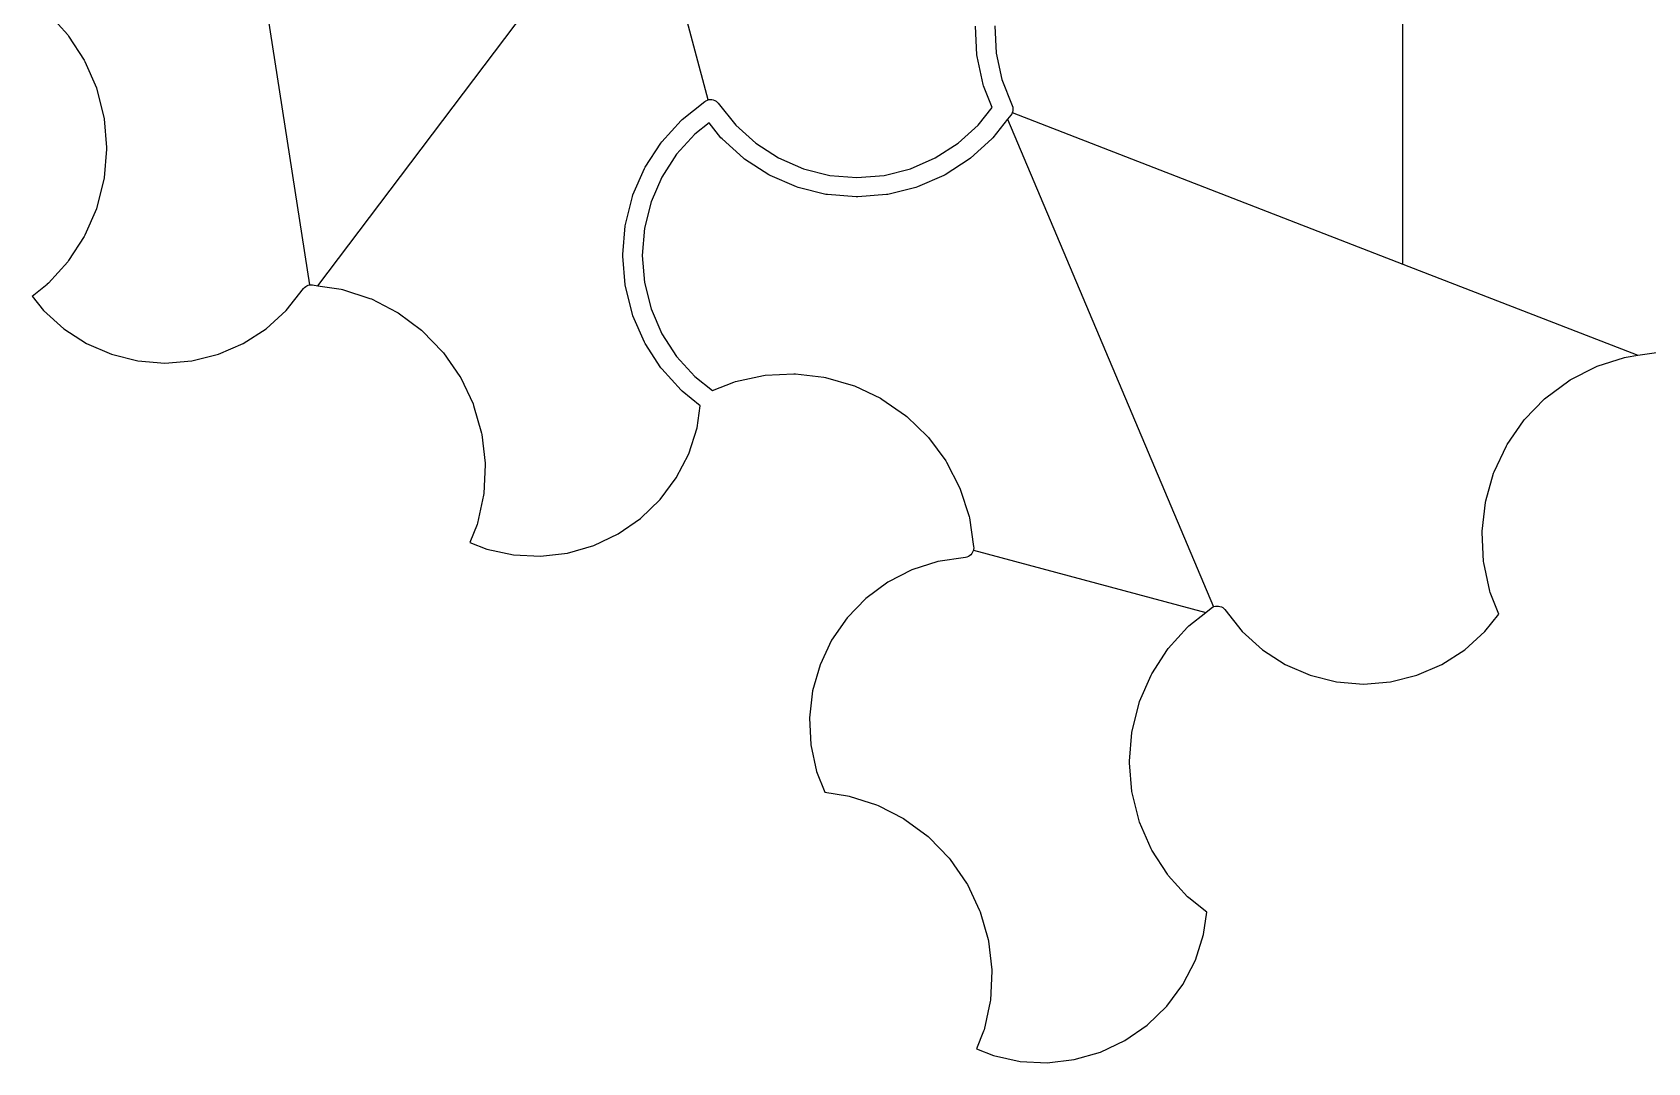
# Model space of a CAD drawing. Header units: millimetres. Extents: x 0 to 179, y 0 to 171.
# Drawn here: x 21.3 to 79.6, y 0 to 37.2 of the extents above; entities that cross this region are included whole.
import ezdxf

# ---------------------------------------------------------------- set-up
doc = ezdxf.new("R2010")
doc.units = ezdxf.units.MM
doc.layers.add('VISIBLE', color=7, linetype='CONTINUOUS')

msp = doc.modelspace()

# ---------------------------------------------------------------- linework, layer by layer
at = {"layer": 'VISIBLE'}
for p, q in [((31.562504, 28.054693), (43.086194, 43.29801)), ((31.268467, 28.082368), (28.956433, 43.027588)), ((45.656879, 34.768367), (43.409533, 43.155574)), ((70.732421, 28.83437), (70.732426, 37.920162)), ((21.834365, 37.886447), (22.531483, 37.117456)), ((55.356812, 36.393867), (55.305799, 37.430554)), ((56.006364, 37.43629), (56.054556, 36.456939)), ((22.531483, 37.117456), (22.566316, 37.07207)), ((22.566316, 37.07207), (23.128838, 36.199779)), ((23.128838, 36.199779), (23.155811, 36.149324)), ((55.364285, 36.337145), (55.356812, 36.393867)), ((55.583512, 35.32262), (55.364285, 36.337145)), ((56.054556, 36.456939), (56.261658, 35.498524)), ((23.155811, 36.149324), (23.568705, 35.197043)), ((23.568705, 35.197043), (23.587098, 35.142867)), ((23.587098, 35.142867), (23.839332, 34.136041)), ((55.600126, 35.267873), (55.583512, 35.32262)), ((55.907419, 34.49054), (55.600126, 35.267873)), ((56.261658, 35.498524), (56.632688, 34.559962)), ((44.716565, 34.060324), (45.529651, 34.705468)), ((45.529651, 34.705468), (45.575221, 34.736124)), ((45.575221, 34.736124), (45.625025, 34.759274)), ((45.625025, 34.759274), (45.656879, 34.768367)), ((45.656879, 34.768367), (45.677837, 34.774349)), ((45.677837, 34.774349), (45.732357, 34.780975)), ((45.732357, 34.780975), (45.787242, 34.778992)), ((45.787242, 34.778992), (45.841142, 34.768447)), ((45.841142, 34.768447), (45.892728, 34.7496)), ((45.892728, 34.7496), (45.940731, 34.722915)), ((45.940731, 34.722915), (45.983968, 34.689049)), ((45.983968, 34.689049), (46.021376, 34.648837)), ((46.021376, 34.648837), (46.648679, 33.858234)), ((55.405717, 33.858234), (55.907419, 34.49054)), ((56.632688, 34.559962), (56.650086, 34.501487)), ((56.650086, 34.501487), (56.657067, 34.440878)), ((56.657067, 34.440878), (56.653416, 34.379978)), ((23.839332, 34.136041), (23.848653, 34.079593)), ((23.848653, 34.079593), (23.933487, 33.045125)), ((43.977684, 33.252228), (44.674802, 34.021219)), ((44.674802, 34.021219), (44.716565, 34.060324)), ((45.690566, 33.939566), (45.174142, 33.529809)), ((46.118164, 33.400657), (45.690566, 33.939566)), ((46.648679, 33.858234), (47.37514, 33.199671)), ((54.679256, 33.199671), (55.405717, 33.858234)), ((56.462478, 34.063894), (55.936232, 33.400657)), ((56.581376, 34.213744), (56.462478, 34.063894)), ((56.462478, 34.063894), (63.901733, 16.462427)), ((56.614987, 34.264659), (56.581376, 34.213744)), ((56.632501, 34.305074), (56.614987, 34.264659)), ((56.639246, 34.320638), (56.632501, 34.305074)), ((56.632501, 34.305074), (70.732421, 28.83437)), ((56.653416, 34.379978), (56.639246, 34.320638)), ((43.942851, 33.206841), (43.977684, 33.252228)), ((45.174142, 33.529809), (44.515579, 32.803348)), ((46.157269, 33.358895), (46.118164, 33.400657)), ((46.92626, 32.661777), (46.157269, 33.358895)), ((55.897127, 33.358895), (55.128136, 32.661777)), ((55.936232, 33.400657), (55.897127, 33.358895)), ((23.933487, 32.987912), (23.848653, 31.953444)), ((23.933487, 33.045125), (23.933487, 32.987912)), ((43.38033, 32.334551), (43.942851, 33.206841)), ((44.515579, 32.803348), (43.984169, 31.979301)), ((46.971647, 32.626944), (46.92626, 32.661777)), ((47.37514, 33.199671), (48.199187, 32.668261)), ((48.199187, 32.668261), (49.098801, 32.278202)), ((52.955595, 32.278202), (53.855209, 32.668261)), ((53.855209, 32.668261), (54.679256, 33.199671)), ((55.128136, 32.661777), (55.082749, 32.626944)), ((42.940462, 31.331815), (43.353356, 32.284096)), ((43.353356, 32.284096), (43.38033, 32.334551)), ((47.843937, 32.064422), (46.971647, 32.626944)), ((49.098801, 32.278202), (50.049943, 32.039919)), ((52.004453, 32.039919), (52.955595, 32.278202)), ((55.082749, 32.626944), (54.210459, 32.064422)), ((23.839332, 31.896996), (23.587098, 30.89017)), ((23.848653, 31.953444), (23.839332, 31.896996)), ((43.984169, 31.979301), (43.59411, 31.079687)), ((47.894392, 32.037449), (47.843937, 32.064422)), ((48.846673, 31.624554), (47.894392, 32.037449)), ((48.900849, 31.606162), (48.846673, 31.624554)), ((49.907675, 31.353928), (48.900849, 31.606162)), ((50.049943, 32.039919), (51.027198, 31.959777)), ((51.027198, 31.959777), (52.004453, 32.039919)), ((53.153547, 31.606162), (52.146721, 31.353928)), ((53.207722, 31.624554), (53.153547, 31.606162)), ((54.160003, 32.037449), (53.207722, 31.624554)), ((54.210459, 32.064422), (54.160003, 32.037449)), ((42.669835, 30.270813), (42.922069, 31.277639)), ((42.922069, 31.277639), (42.940462, 31.331815)), ((43.59411, 31.079687), (43.355826, 30.128545)), ((49.964124, 31.344607), (49.907675, 31.353928)), ((50.998591, 31.259773), (49.964124, 31.344607)), ((51.055804, 31.259773), (50.998591, 31.259773)), ((52.090272, 31.344607), (51.055804, 31.259773)), ((52.146721, 31.353928), (52.090272, 31.344607)), ((23.568705, 30.835994), (23.155811, 29.883713)), ((23.587098, 30.89017), (23.568705, 30.835994)), ((23.128838, 29.833258), (22.566316, 28.960967)), ((23.155811, 29.883713), (23.128838, 29.833258)), ((42.575681, 29.179897), (42.660514, 30.214365)), ((42.660514, 30.214365), (42.669835, 30.270813)), ((43.355826, 30.128545), (43.275685, 29.15129)), ((42.575681, 29.122684), (42.575681, 29.179897)), ((22.531483, 28.915581), (21.834365, 28.14659)), ((22.566316, 28.960967), (22.531483, 28.915581)), ((42.660514, 28.088216), (42.575681, 29.122684)), ((43.275685, 29.15129), (43.355826, 28.174035)), ((70.732421, 28.83437), (79.217785, 25.542088)), ((21.253694, 27.679887), (21.792603, 28.107484)), ((21.834365, 28.14659), (21.792603, 28.107484)), ((31.083278, 27.992499), (31.124096, 28.025215)), ((31.124096, 28.025215), (31.169334, 28.051482)), ((31.169334, 28.051482), (31.217981, 28.070714)), ((31.217981, 28.070714), (31.268467, 28.082368)), ((31.268467, 28.082368), (31.268952, 28.08248)), ((31.268952, 28.08248), (31.321107, 28.086517)), ((31.321107, 28.086517), (31.373281, 28.082737)), ((31.373281, 28.082737), (31.562504, 28.054693)), ((31.562504, 28.054693), (32.400007, 27.930569)), ((42.669835, 28.031767), (42.660514, 28.088216)), ((42.922069, 27.024941), (42.669835, 28.031767)), ((43.355826, 28.174035), (43.59411, 27.222893)), ((21.253694, 27.679887), (21.663451, 27.163463)), ((30.420488, 27.163463), (31.047792, 27.954065)), ((31.047792, 27.954065), (31.083278, 27.992499)), ((32.400007, 27.930569), (32.455727, 27.917584)), ((32.455727, 27.917584), (33.443944, 27.600177)), ((33.443944, 27.600177), (33.496804, 27.578288)), ((33.496804, 27.578288), (34.420107, 27.104123)), ((21.663451, 27.163463), (22.389912, 26.5049)), ((29.694027, 26.5049), (30.420488, 27.163463)), ((34.420107, 27.104123), (34.468694, 27.073914)), ((34.468694, 27.073914), (35.302412, 26.455662)), ((42.940462, 26.970766), (42.922069, 27.024941)), ((43.353356, 26.018485), (42.940462, 26.970766)), ((43.59411, 27.222893), (43.984169, 26.323279)), ((22.389912, 26.5049), (23.213959, 25.973489)), ((28.869981, 25.973489), (29.694027, 26.5049)), ((35.302412, 26.455662), (35.345428, 26.417941)), ((35.345428, 26.417941), (36.067282, 25.672121)), ((43.984169, 26.323279), (44.515579, 25.499232)), ((23.213959, 25.973489), (24.113572, 25.583431)), ((27.970367, 25.583431), (28.869981, 25.973489)), ((36.067282, 25.672121), (36.103579, 25.627895)), ((43.38033, 25.968029), (43.353356, 26.018485)), ((43.942851, 25.095739), (43.38033, 25.968029)), ((79.217785, 25.542088), (80.824676, 25.78024)), ((24.113572, 25.583431), (25.064714, 25.345147)), ((25.064714, 25.345147), (26.04197, 25.265005)), ((26.04197, 25.265005), (27.019225, 25.345147)), ((27.019225, 25.345147), (27.970367, 25.583431)), ((36.103579, 25.627895), (36.694281, 24.774437)), ((43.977684, 25.050352), (43.942851, 25.095739)), ((44.515579, 25.499232), (45.174142, 24.772772)), ((76.779517, 24.653667), (77.70282, 25.127831)), ((77.70282, 25.127831), (77.75568, 25.149721)), ((77.75568, 25.149721), (78.743897, 25.467128)), ((78.743897, 25.467128), (78.799617, 25.480113)), ((78.799617, 25.480113), (79.217785, 25.542088)), ((36.694281, 24.774437), (36.722887, 24.724889)), ((36.722887, 24.724889), (37.166653, 23.786597)), ((44.674802, 24.281361), (43.977684, 25.050352)), ((45.174142, 24.772772), (45.806448, 24.271069)), ((45.806448, 24.271069), (46.58378, 24.578362)), ((46.58378, 24.578362), (46.638528, 24.594976)), ((46.638528, 24.594976), (47.653052, 24.814203)), ((47.653052, 24.814203), (47.709775, 24.821676)), ((47.709775, 24.821676), (48.746461, 24.872689)), ((48.746461, 24.872689), (48.803644, 24.870821)), ((48.803644, 24.870821), (49.83479, 24.752257)), ((49.83479, 24.752257), (49.890904, 24.741098)), ((49.890904, 24.741098), (50.888958, 24.456126)), ((75.897212, 24.005205), (76.73093, 24.623458)), ((76.73093, 24.623458), (76.779517, 24.653667)), ((44.716565, 24.242256), (44.674802, 24.281361)), ((45.371355, 23.722713), (44.716565, 24.242256)), ((50.888958, 24.456126), (50.942504, 24.435974)), ((50.942504, 24.435974), (51.880797, 23.992208)), ((51.880797, 23.992208), (51.930344, 23.963601)), ((51.930344, 23.963601), (52.783803, 23.372899)), ((75.132342, 23.221664), (75.854196, 23.967484)), ((75.854196, 23.967484), (75.897212, 24.005205)), ((37.166653, 23.786597), (37.186805, 23.73305)), ((37.186805, 23.73305), (37.471777, 22.734997)), ((45.25302, 22.924269), (45.371355, 23.722713)), ((52.783803, 23.372899), (52.828028, 23.336603)), ((52.828028, 23.336603), (53.573848, 22.614749)), ((44.953168, 21.990706), (45.25302, 22.924269)), ((74.505343, 22.32398), (75.096045, 23.177439)), ((75.096045, 23.177439), (75.132342, 23.221664)), ((37.471777, 22.734997), (37.482936, 22.678883)), ((37.482936, 22.678883), (37.6015, 21.647736)), ((53.573848, 22.614749), (53.61157, 22.571732)), ((53.61157, 22.571732), (54.229822, 21.738015)), ((74.032971, 21.33614), (74.476737, 22.274432)), ((74.476737, 22.274432), (74.505343, 22.32398)), ((37.603368, 21.590554), (37.552355, 20.553867)), ((37.6015, 21.647736), (37.603368, 21.590554)), ((44.505228, 21.118468), (44.953168, 21.990706)), ((54.229822, 21.738015), (54.260031, 21.689428)), ((54.260031, 21.689428), (54.734196, 20.766125)), ((43.921169, 20.33086), (44.505228, 21.118468)), ((73.727847, 20.28454), (74.012819, 21.282594)), ((74.012819, 21.282594), (74.032971, 21.33614)), ((37.544882, 20.497145), (37.325656, 19.48262)), ((37.552355, 20.553867), (37.544882, 20.497145)), ((54.734196, 20.766125), (54.756085, 20.713265)), ((54.756085, 20.713265), (55.073492, 19.725047)), ((43.216597, 19.648929), (43.921169, 20.33086)), ((73.598124, 19.197279), (73.716688, 20.228426)), ((73.716688, 20.228426), (73.727847, 20.28454)), ((37.309041, 19.427873), (37.056131, 18.788108)), ((37.325656, 19.48262), (37.309041, 19.427873)), ((42.41034, 19.090897), (43.216597, 19.648929)), ((55.073492, 19.725047), (55.086477, 19.669328)), ((55.086477, 19.669328), (55.238644, 18.642602)), ((37.056131, 18.788108), (37.669203, 18.54575)), ((40.581087, 18.402463), (41.523942, 18.671674)), ((41.523942, 18.671674), (42.41034, 19.090897)), ((73.596256, 19.140097), (73.598124, 19.197279)), ((73.647269, 18.103411), (73.596256, 19.140097)), ((37.669203, 18.54575), (38.627618, 18.338648)), ((38.627618, 18.338648), (39.606969, 18.290457)), ((39.606969, 18.290457), (40.581087, 18.402463)), ((53.945404, 18.097112), (53.011842, 17.79726)), ((54.943738, 18.245072), (53.945404, 18.097112)), ((54.997267, 18.257361), (54.943738, 18.245072)), ((55.048214, 18.277873), (54.997267, 18.257361)), ((55.095325, 18.306103), (55.048214, 18.277873)), ((55.13744, 18.341354), (55.095325, 18.306103)), ((55.173522, 18.38276), (55.13744, 18.341354)), ((55.202683, 18.4293), (55.173522, 18.38276)), ((55.224204, 18.47983), (55.202683, 18.4293)), ((55.229502, 18.500971), (55.224204, 18.47983)), ((55.237556, 18.533103), (55.229502, 18.500971)), ((55.229502, 18.500971), (63.61671, 16.253625)), ((55.242409, 18.58781), (55.237556, 18.533103)), ((55.238644, 18.642602), (55.242409, 18.58781)), ((73.654742, 18.046688), (73.647269, 18.103411)), ((53.011842, 17.79726), (52.139603, 17.34932)), ((73.873968, 17.032163), (73.654742, 18.046688)), ((52.139603, 17.34932), (51.351996, 16.765261)), ((73.890583, 16.977416), (73.873968, 17.032163)), ((74.197876, 16.200083), (73.890583, 16.977416)), ((51.351996, 16.765261), (50.670065, 16.06069)), ((63.61671, 16.253625), (63.820108, 16.415012)), ((63.820108, 16.415012), (63.865677, 16.445668)), ((63.865677, 16.445668), (63.901733, 16.462427)), ((63.901733, 16.462427), (63.915481, 16.468818)), ((63.915481, 16.468818), (63.968293, 16.483892)), ((63.968293, 16.483892), (64.022813, 16.490519)), ((64.022813, 16.490519), (64.077699, 16.488535)), ((64.077699, 16.488535), (64.131598, 16.47799)), ((64.131598, 16.47799), (64.183185, 16.459143)), ((64.183185, 16.459143), (64.231188, 16.432458)), ((64.231188, 16.432458), (64.274425, 16.398593)), ((64.274425, 16.398593), (64.311832, 16.35838)), ((64.311832, 16.35838), (64.939136, 15.567778)), ((50.670065, 16.06069), (50.112033, 15.254433)), ((62.965259, 15.730762), (63.007021, 15.769868)), ((63.007021, 15.769868), (63.61671, 16.253625)), ((73.696173, 15.567778), (74.197876, 16.200083)), ((50.112033, 15.254433), (49.69281, 14.368034)), ((62.268141, 14.961771), (62.965259, 15.730762)), ((64.939136, 15.567778), (65.665597, 14.909215)), ((72.969712, 14.909215), (73.696173, 15.567778)), ((61.670786, 14.044095), (62.233308, 14.916385)), ((62.233308, 14.916385), (62.268141, 14.961771)), ((65.665597, 14.909215), (66.489643, 14.377804)), ((72.145665, 14.377804), (72.969712, 14.909215)), ((49.69281, 14.368034), (49.423599, 13.425179)), ((61.643813, 13.993639), (61.670786, 14.044095)), ((66.489643, 14.377804), (67.389257, 13.987746)), ((71.246052, 13.987746), (72.145665, 14.377804)), ((49.423599, 13.425179), (49.311592, 12.451061)), ((61.230919, 13.041358), (61.643813, 13.993639)), ((67.389257, 13.987746), (68.340399, 13.749462)), ((68.340399, 13.749462), (69.317654, 13.669321)), ((69.317654, 13.669321), (70.29491, 13.749462)), ((70.29491, 13.749462), (71.246052, 13.987746)), ((60.960292, 11.980356), (61.212526, 12.987183)), ((61.212526, 12.987183), (61.230919, 13.041358)), ((49.311592, 12.451061), (49.359784, 11.471711)), ((60.866137, 10.88944), (60.950971, 11.923908)), ((60.950971, 11.923908), (60.960292, 11.980356)), ((49.359784, 11.471711), (49.566886, 10.513296)), ((49.566886, 10.513296), (49.863627, 9.762655)), ((60.866137, 10.832227), (60.866137, 10.88944)), ((60.950971, 9.797759), (60.866137, 10.832227)), ((49.863627, 9.762655), (50.690464, 9.640113)), ((50.690464, 9.640113), (50.746183, 9.627128)), ((50.746183, 9.627128), (51.734401, 9.309721)), ((60.960292, 9.741311), (60.950971, 9.797759)), ((61.212526, 8.734485), (60.960292, 9.741311)), ((51.734401, 9.309721), (51.787261, 9.287831)), ((51.787261, 9.287831), (52.710564, 8.813667)), ((52.710564, 8.813667), (52.759151, 8.783458)), ((52.759151, 8.783458), (53.592868, 8.165205)), ((53.592868, 8.165205), (53.635885, 8.127484)), ((61.230919, 8.680309), (61.212526, 8.734485)), ((61.643813, 7.728028), (61.230919, 8.680309)), ((53.635885, 8.127484), (54.357739, 7.381664)), ((61.670786, 7.677573), (61.643813, 7.728028)), ((62.233308, 6.805283), (61.670786, 7.677573)), ((54.357739, 7.381664), (54.394035, 7.337439)), ((54.394035, 7.337439), (54.984737, 6.48398)), ((54.984737, 6.48398), (55.013344, 6.434432)), ((55.013344, 6.434432), (55.45711, 5.49614)), ((62.268141, 6.759896), (62.233308, 6.805283)), ((62.965259, 5.990905), (62.268141, 6.759896)), ((63.007021, 5.951799), (62.965259, 5.990905)), ((63.661811, 5.432256), (63.007021, 5.951799)), ((55.45711, 5.49614), (55.477262, 5.442594)), ((55.477262, 5.442594), (55.762234, 4.44454)), ((63.543477, 4.633812), (63.661811, 5.432256)), ((55.762234, 4.44454), (55.773393, 4.388426)), ((55.773393, 4.388426), (55.891957, 3.357279)), ((63.243625, 3.700249), (63.543477, 4.633812)), ((62.795684, 2.828011), (63.243625, 3.700249)), ((55.893825, 3.300097), (55.842812, 2.263411)), ((55.891957, 3.357279), (55.893825, 3.300097)), ((62.211625, 2.040404), (62.795684, 2.828011)), ((55.835339, 2.206688), (55.616112, 1.192163)), ((55.842812, 2.263411), (55.835339, 2.206688)), ((61.507054, 1.358473), (62.211625, 2.040404)), ((55.616112, 1.192163), (55.599498, 1.137416)), ((60.700797, 0.800441), (61.507054, 1.358473)), ((55.599498, 1.137416), (55.346588, 0.497652)), ((59.814398, 0.381218), (60.700797, 0.800441)), ((55.346588, 0.497652), (55.95966, 0.255293)), ((55.95966, 0.255293), (56.918075, 0.048192)), ((56.918075, 0.048192), (57.897426, 0)), ((57.897426, 0), (58.871543, 0.112006)), ((58.871543, 0.112006), (59.814398, 0.381218))]:
    msp.add_line(p, q, dxfattribs=at)

doc.saveas('drawing.dxf')
